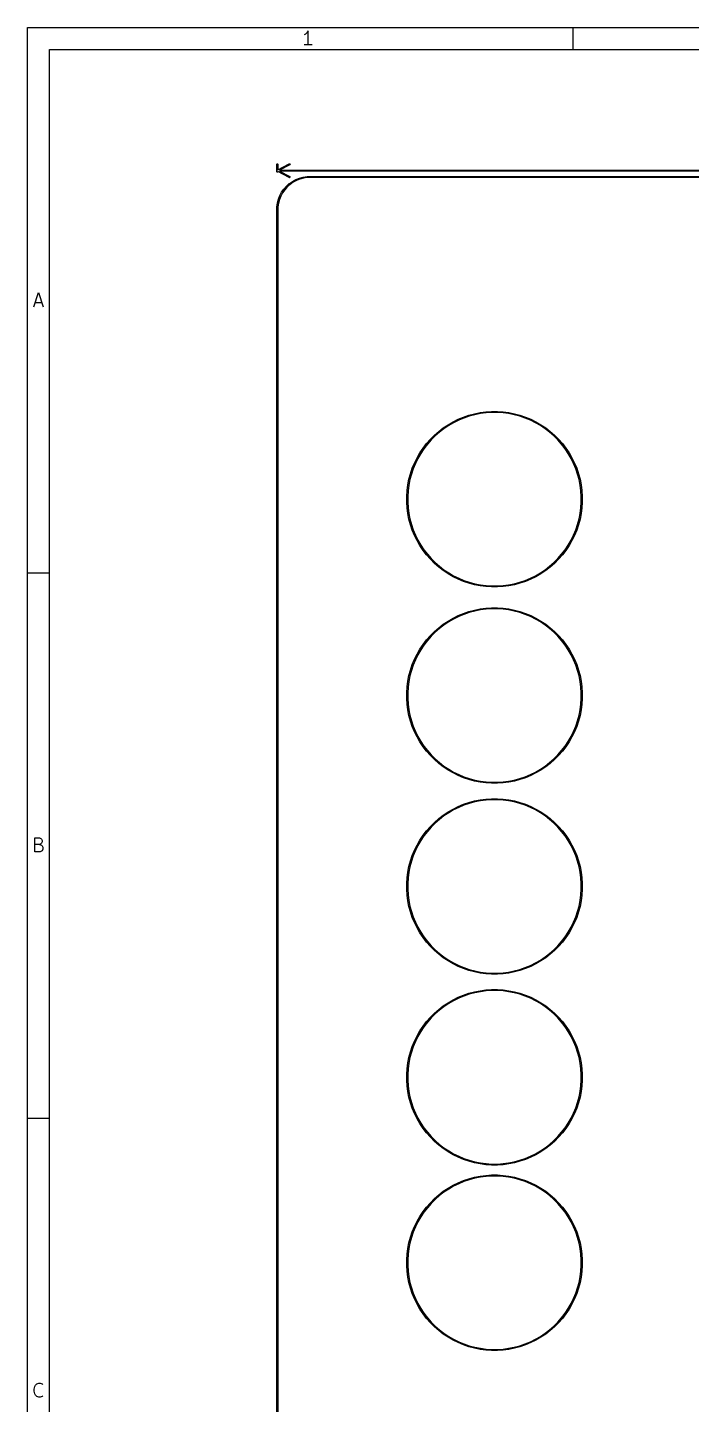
# Model space of a CAD drawing. Header units: inches. Extents: x 0.4 to 11.3, y -7.9 to -0.4.
# Drawn here: x 0.394 to 2.789, y -5.364 to -0.394 of the extents above; entities that cross this region are included whole.
import ezdxf

# ---------------------------------------------------------------- set-up
doc = ezdxf.new("R2010")
doc.units = ezdxf.units.IN
doc.header["$MEASUREMENT"] = 0
doc.layers.add('Adhesive', color=254, linetype='CONTINUOUS', true_color=0xb4dbd2)

msp = doc.modelspace()

# ---------------------------------------------------------------- linework, layer by layer
at = {"layer": 'Adhesive', "linetype": 'CONTINUOUS'}
for p, q in [((1.2924, -0.8875), (1.2926, -0.8868)), ((1.2924, -0.9135), (1.2924, -0.8875)), ((1.2926, -0.8868), (1.2937, -0.8857)), ((1.2937, -0.8857), (1.2952, -0.8857)), ((1.2952, -0.8857), (1.2962, -0.8868)), ((1.2962, -0.8868), (1.2964, -0.8875)), ((1.2964, -0.9074), (1.3379, -0.8858)), ((1.2964, -0.8875), (1.2964, -0.9074)), ((1.3397, -0.8893), (1.3025, -0.9087)), ((1.3379, -0.8858), (1.3386, -0.8856)), ((1.3386, -0.8856), (1.34, -0.886)), ((1.3403, -0.8888), (1.3397, -0.8893)), ((1.34, -0.886), (1.3407, -0.8874)), ((1.3407, -0.8874), (1.3403, -0.8888)), ((1.2926, -0.9142), (1.2924, -0.9135)), ((1.2937, -0.9153), (1.2926, -0.9142)), ((1.2952, -0.9153), (1.2937, -0.9153)), ((1.2962, -0.9142), (1.2952, -0.9153)), ((1.2963, -0.9138), (1.2962, -0.9142)), ((1.3379, -0.9355), (1.2963, -0.9138)), ((1.3025, -0.9087), (10.5457, -0.9087)), ((10.5457, -0.9126), (1.3025, -0.9126)), ((1.3025, -0.9126), (1.3397, -0.932)), ((1.3386, -0.9357), (1.3379, -0.9355)), ((1.34, -0.9352), (1.3386, -0.9357)), ((1.3397, -0.932), (1.3403, -0.9325)), ((1.3407, -0.9339), (1.34, -0.9352)), ((1.3403, -0.9325), (1.3407, -0.9339)), ((1.3496, -0.949), (1.3617, -0.9425)), ((1.3617, -0.9425), (1.3618, -0.9425)), ((1.3618, -0.9425), (1.3619, -0.9424)), ((1.3619, -0.9424), (1.3746, -0.9373)), ((1.376, -0.941), (1.3634, -0.946)), ((1.3746, -0.9373), (1.3748, -0.9373)), ((1.3748, -0.9373), (1.3749, -0.9373)), ((1.3749, -0.9373), (1.3881, -0.9337)), ((1.389, -0.9375), (1.376, -0.941)), ((1.3881, -0.9337), (1.3882, -0.9337)), ((1.3882, -0.9337), (1.3884, -0.9337)), ((1.3884, -0.9337), (1.4019, -0.9317)), ((1.4024, -0.9356), (1.389, -0.9375)), ((1.4019, -0.9317), (1.402, -0.9317)), ((1.402, -0.9317), (1.4021, -0.9316)), ((1.4021, -0.9316), (1.4124, -0.9312)), ((1.4126, -0.9351), (1.4024, -0.9356)), ((1.4124, -0.9312), (1.4125, -0.9312)), ((1.4125, -0.9312), (1.4125, -0.9312)), ((1.4125, -0.9312), (10.4356, -0.9312)), ((10.4356, -0.9351), (1.4126, -0.9351)), ((1.3037, -1.0004), (1.3103, -0.9883)), ((1.3137, -0.9903), (1.3073, -1.0022)), ((1.3103, -0.9882), (1.3104, -0.9881)), ((1.3103, -0.9883), (1.3103, -0.9882)), ((1.3104, -0.9881), (1.3183, -0.9769)), ((1.3214, -0.9792), (1.3137, -0.9903)), ((1.3183, -0.9768), (1.3184, -0.9767)), ((1.3183, -0.9769), (1.3183, -0.9768)), ((1.3184, -0.9767), (1.3275, -0.9664)), ((1.3304, -0.9691), (1.3214, -0.9792)), ((1.3275, -0.9664), (1.3276, -0.9664)), ((1.3276, -0.9664), (1.3277, -0.9663)), ((1.3277, -0.9663), (1.338, -0.9572)), ((1.3405, -0.9602), (1.3304, -0.9691)), ((1.338, -0.9572), (1.3381, -0.9571)), ((1.3381, -0.957), (1.3494, -0.9491)), ((1.3381, -0.9571), (1.3381, -0.957)), ((1.3516, -0.9524), (1.3405, -0.9602)), ((1.3494, -0.9491), (1.3495, -0.9491)), ((1.3495, -0.9491), (1.3496, -0.949)), ((1.3634, -0.946), (1.3516, -0.9524)), ((1.2924, -1.0512), (1.2929, -1.0409)), ((1.2929, -1.0407), (1.2949, -1.0271)), ((1.2929, -1.0408), (1.2929, -1.0407)), ((1.2929, -1.0409), (1.2929, -1.0408)), ((1.2949, -1.0269), (1.2985, -1.0136)), ((1.2949, -1.027), (1.2949, -1.0269)), ((1.2949, -1.0271), (1.2949, -1.027)), ((1.2968, -1.0412), (1.2964, -1.0513)), ((1.2988, -1.0278), (1.2968, -1.0412)), ((1.2985, -1.0136), (1.2986, -1.0135)), ((1.2986, -1.0134), (1.3036, -1.0006)), ((1.2986, -1.0135), (1.2986, -1.0134)), ((1.3023, -1.0147), (1.2988, -1.0278)), ((1.3073, -1.0022), (1.3023, -1.0147)), ((1.3036, -1.0006), (1.3037, -1.0005)), ((1.3037, -1.0005), (1.3037, -1.0004)), ((1.2924, -1.0513), (1.2924, -1.0512)), ((1.2924, -1.0512), (1.2924, -1.0512)), ((1.2924, -6.1086), (1.2924, -1.0513)), ((1.2964, -1.0513), (1.2964, -6.1086)), ((1.9862, -1.7932), (2.0063, -1.7878)), ((2.0063, -1.7878), (2.0266, -1.7838)), ((2.0272, -1.7875), (2.0071, -1.7915)), ((2.0266, -1.7838), (2.0472, -1.7811)), ((2.0476, -1.7848), (2.0272, -1.7875)), ((2.0472, -1.7811), (2.0679, -1.7797)), ((2.068, -1.7835), (2.0476, -1.7848)), ((2.0679, -1.7797), (2.0886, -1.7797)), ((2.0885, -1.7835), (2.068, -1.7835)), ((2.1089, -1.7848), (2.0885, -1.7835)), ((2.0886, -1.7797), (2.1093, -1.7811)), ((2.1293, -1.7875), (2.1089, -1.7848)), ((2.1093, -1.7811), (2.1299, -1.7838)), ((2.1494, -1.7915), (2.1293, -1.7875)), ((2.1299, -1.7838), (2.1502, -1.7878)), ((2.1502, -1.7878), (2.1702, -1.7932)), ((1.8772, -1.8515), (1.8936, -1.8388)), ((1.8936, -1.8388), (1.9109, -1.8273)), ((1.9129, -1.8305), (1.8958, -1.8419)), ((1.9109, -1.8273), (1.9288, -1.817)), ((1.9306, -1.8203), (1.9129, -1.8305)), ((1.9288, -1.817), (1.9474, -1.8078)), ((1.949, -1.8112), (1.9306, -1.8203)), ((1.9474, -1.8078), (1.9666, -1.7998)), ((1.9679, -1.8034), (1.949, -1.8112)), ((1.9666, -1.7998), (1.9862, -1.7932)), ((1.9873, -1.7968), (1.9679, -1.8034)), ((2.0071, -1.7915), (1.9873, -1.7968)), ((2.1692, -1.7968), (2.1494, -1.7915)), ((2.1886, -1.8034), (2.1692, -1.7968)), ((2.1702, -1.7932), (2.1899, -1.7998)), ((2.2075, -1.8112), (2.1886, -1.8034)), ((2.1899, -1.7998), (2.209, -1.8078)), ((2.2259, -1.8203), (2.2075, -1.8112)), ((2.209, -1.8078), (2.2276, -1.817)), ((2.2436, -1.8305), (2.2259, -1.8203)), ((2.2276, -1.817), (2.2456, -1.8273)), ((2.2607, -1.8419), (2.2436, -1.8305)), ((2.2456, -1.8273), (2.2629, -1.8388)), ((2.2629, -1.8388), (2.2793, -1.8515)), ((1.8333, -1.8954), (1.8469, -1.8798)), ((1.8497, -1.8824), (1.8362, -1.8978)), ((1.8469, -1.8798), (1.8616, -1.8651)), ((1.8642, -1.8679), (1.8497, -1.8824)), ((1.8616, -1.8651), (1.8772, -1.8515)), ((1.8796, -1.8544), (1.8642, -1.8679)), ((1.8958, -1.8419), (1.8796, -1.8544)), ((2.2769, -1.8544), (2.2607, -1.8419)), ((2.2923, -1.8679), (2.2769, -1.8544)), ((2.2793, -1.8515), (2.2949, -1.8651)), ((2.3068, -1.8824), (2.2923, -1.8679)), ((2.2949, -1.8651), (2.3096, -1.8798)), ((2.3203, -1.8978), (2.3068, -1.8824)), ((2.3096, -1.8798), (2.3232, -1.8954)), ((1.7987, -1.9471), (1.8091, -1.9291)), ((1.8123, -1.9311), (1.8021, -1.9488)), ((1.8091, -1.9291), (1.8206, -1.9119)), ((1.8237, -1.914), (1.8123, -1.9311)), ((1.8206, -1.9119), (1.8333, -1.8954)), ((1.8362, -1.8978), (1.8237, -1.914)), ((2.3328, -1.914), (2.3203, -1.8978)), ((2.3232, -1.8954), (2.3359, -1.9119)), ((2.3442, -1.9311), (2.3328, -1.914)), ((2.3359, -1.9119), (2.3474, -1.9291)), ((2.3544, -1.9488), (2.3442, -1.9311)), ((2.3474, -1.9291), (2.3578, -1.9471)), ((1.775, -2.0045), (1.7816, -1.9848)), ((1.7852, -1.9861), (1.7786, -2.0056)), ((1.7816, -1.9848), (1.7896, -1.9657)), ((1.793, -1.9672), (1.7852, -1.9861)), ((1.7896, -1.9657), (1.7987, -1.9471)), ((1.8021, -1.9488), (1.793, -1.9672)), ((2.3635, -1.9672), (2.3544, -1.9488)), ((2.3578, -1.9471), (2.3669, -1.9657)), ((2.3713, -1.9861), (2.3635, -1.9672)), ((2.3669, -1.9657), (2.3749, -1.9848)), ((2.3779, -2.0056), (2.3713, -1.9861)), ((2.3749, -1.9848), (2.3815, -2.0045)), ((1.7656, -2.0448), (1.7696, -2.0245)), ((1.7733, -2.0253), (1.7693, -2.0454)), ((1.7696, -2.0245), (1.775, -2.0045)), ((1.7786, -2.0056), (1.7733, -2.0253)), ((2.3832, -2.0253), (2.3779, -2.0056)), ((2.3815, -2.0045), (2.3869, -2.0245)), ((2.3872, -2.0454), (2.3832, -2.0253)), ((2.3869, -2.0245), (2.3909, -2.0448)), ((1.7615, -2.0861), (1.7628, -2.0654)), ((1.7615, -2.0862), (1.7615, -2.0861)), ((1.7615, -2.1068), (1.7615, -2.0862)), ((1.7628, -2.0654), (1.7656, -2.0448)), ((1.7666, -2.0658), (1.7653, -2.0862)), ((1.7653, -2.0862), (1.7653, -2.1067)), ((1.7693, -2.0454), (1.7666, -2.0658)), ((2.3899, -2.0658), (2.3872, -2.0454)), ((2.3912, -2.0862), (2.3899, -2.0658)), ((2.3909, -2.0448), (2.3937, -2.0654)), ((2.3912, -2.1067), (2.3912, -2.0862)), ((2.3937, -2.0654), (2.395, -2.0861)), ((2.395, -2.0861), (2.395, -2.1068)), ((1.7628, -2.1275), (1.7615, -2.1068)), ((1.7656, -2.1481), (1.7628, -2.1275)), ((1.7653, -2.1067), (1.7666, -2.1272)), ((1.7666, -2.1272), (1.7693, -2.1475)), ((2.3872, -2.1475), (2.3899, -2.1272)), ((2.3899, -2.1272), (2.3912, -2.1067)), ((2.3937, -2.1275), (2.3909, -2.1481)), ((2.395, -2.1068), (2.3937, -2.1275)), ((1.7696, -2.1684), (1.7656, -2.1481)), ((1.7693, -2.1475), (1.7733, -2.1676)), ((1.775, -2.1885), (1.7696, -2.1684)), ((1.7733, -2.1676), (1.7786, -2.1874)), ((2.3779, -2.1874), (2.3832, -2.1676)), ((2.3869, -2.1684), (2.3815, -2.1885)), ((2.3832, -2.1676), (2.3872, -2.1475)), ((2.3909, -2.1481), (2.3869, -2.1684)), ((1.7816, -2.2081), (1.775, -2.1885)), ((1.7786, -2.1874), (1.7852, -2.2068)), ((1.7896, -2.2273), (1.7816, -2.2081)), ((1.7852, -2.2068), (1.793, -2.2257)), ((1.7987, -2.2459), (1.7896, -2.2273)), ((1.793, -2.2257), (1.8021, -2.2441)), ((2.3544, -2.2441), (2.3635, -2.2257)), ((2.3669, -2.2273), (2.3578, -2.2459)), ((2.3635, -2.2257), (2.3713, -2.2068)), ((2.3749, -2.2081), (2.3669, -2.2273)), ((2.3713, -2.2068), (2.3779, -2.1874)), ((2.3815, -2.1885), (2.3749, -2.2081)), ((1.8091, -2.2638), (1.7987, -2.2459)), ((1.8021, -2.2441), (1.8123, -2.2618)), ((1.8206, -2.2811), (1.8091, -2.2638)), ((1.8123, -2.2618), (1.8237, -2.2789)), ((1.8333, -2.2975), (1.8206, -2.2811)), ((1.8237, -2.2789), (1.8362, -2.2951)), ((2.3203, -2.2951), (2.3328, -2.2789)), ((2.3359, -2.2811), (2.3232, -2.2975)), ((2.3328, -2.2789), (2.3442, -2.2618)), ((2.3474, -2.2638), (2.3359, -2.2811)), ((2.3442, -2.2618), (2.3544, -2.2441)), ((2.3578, -2.2459), (2.3474, -2.2638)), ((1.8469, -2.3131), (1.8333, -2.2975)), ((1.8362, -2.2951), (1.8497, -2.3105)), ((1.8616, -2.3278), (1.8469, -2.3131)), ((1.8497, -2.3105), (1.8642, -2.325)), ((1.8772, -2.3414), (1.8616, -2.3278)), ((1.8642, -2.325), (1.8796, -2.3385)), ((2.2769, -2.3385), (2.2923, -2.325)), ((2.2949, -2.3278), (2.2793, -2.3414)), ((2.2923, -2.325), (2.3068, -2.3105)), ((2.3096, -2.3131), (2.2949, -2.3278)), ((2.3068, -2.3105), (2.3203, -2.2951)), ((2.3232, -2.2975), (2.3096, -2.3131)), ((1.8936, -2.3541), (1.8772, -2.3414)), ((1.8796, -2.3385), (1.8958, -2.351)), ((1.9109, -2.3656), (1.8936, -2.3541)), ((1.8958, -2.351), (1.9129, -2.3624)), ((1.9288, -2.376), (1.9109, -2.3656)), ((1.9129, -2.3624), (1.9306, -2.3726)), ((1.9474, -2.3851), (1.9288, -2.376)), ((1.9306, -2.3726), (1.949, -2.3817)), ((1.9666, -2.3931), (1.9474, -2.3851)), ((1.949, -2.3817), (1.9679, -2.3895)), ((2.1886, -2.3895), (2.2075, -2.3817)), ((2.209, -2.3851), (2.1899, -2.3931)), ((2.2075, -2.3817), (2.2259, -2.3726)), ((2.2276, -2.376), (2.209, -2.3851)), ((2.2259, -2.3726), (2.2436, -2.3624)), ((2.2456, -2.3656), (2.2276, -2.376)), ((2.2436, -2.3624), (2.2607, -2.351)), ((2.2629, -2.3541), (2.2456, -2.3656)), ((2.2607, -2.351), (2.2769, -2.3385)), ((2.2793, -2.3414), (2.2629, -2.3541)), ((1.9862, -2.3997), (1.9666, -2.3931)), ((1.9679, -2.3895), (1.9873, -2.3961)), ((2.0063, -2.4051), (1.9862, -2.3997)), ((1.9873, -2.3961), (2.0071, -2.4014)), ((2.0266, -2.4092), (2.0063, -2.4051)), ((2.0071, -2.4014), (2.0272, -2.4054)), ((2.0472, -2.4119), (2.0266, -2.4092)), ((2.0272, -2.4054), (2.0476, -2.4081)), ((2.0679, -2.4132), (2.0472, -2.4119)), ((2.0476, -2.4081), (2.068, -2.4094)), ((2.0886, -2.4132), (2.0679, -2.4132)), ((2.068, -2.4094), (2.0885, -2.4094)), ((2.0885, -2.4094), (2.1089, -2.4081)), ((2.1093, -2.4119), (2.0886, -2.4132)), ((2.1089, -2.4081), (2.1293, -2.4054)), ((2.1299, -2.4092), (2.1093, -2.4119)), ((2.1293, -2.4054), (2.1494, -2.4014)), ((2.1502, -2.4051), (2.1299, -2.4092)), ((2.1494, -2.4014), (2.1692, -2.3961)), ((2.1702, -2.3997), (2.1502, -2.4051)), ((2.1692, -2.3961), (2.1886, -2.3895)), ((2.1899, -2.3931), (2.1702, -2.3997)), ((1.9109, -2.536), (1.9288, -2.5256)), ((1.9306, -2.5289), (1.9129, -2.5392)), ((1.9288, -2.5256), (1.9474, -2.5164)), ((1.949, -2.5199), (1.9306, -2.5289)), ((1.9474, -2.5164), (1.9666, -2.5085)), ((1.9679, -2.512), (1.949, -2.5199)), ((1.9666, -2.5085), (1.9862, -2.5018)), ((1.9873, -2.5054), (1.9679, -2.512)), ((1.9862, -2.5018), (2.0063, -2.4965)), ((2.0071, -2.5001), (1.9873, -2.5054)), ((2.0063, -2.4965), (2.0266, -2.4924)), ((2.0272, -2.4961), (2.0071, -2.5001)), ((2.0266, -2.4924), (2.0472, -2.4897)), ((2.0476, -2.4935), (2.0272, -2.4961)), ((2.0472, -2.4897), (2.0679, -2.4884)), ((2.068, -2.4921), (2.0476, -2.4935)), ((2.0679, -2.4884), (2.0886, -2.4884)), ((2.0885, -2.4921), (2.068, -2.4921)), ((2.1089, -2.4935), (2.0885, -2.4921)), ((2.0886, -2.4884), (2.1093, -2.4897)), ((2.1293, -2.4961), (2.1089, -2.4935)), ((2.1093, -2.4897), (2.1299, -2.4924)), ((2.1494, -2.5001), (2.1293, -2.4961)), ((2.1299, -2.4924), (2.1502, -2.4965)), ((2.1692, -2.5054), (2.1494, -2.5001)), ((2.1502, -2.4965), (2.1702, -2.5018)), ((2.1886, -2.512), (2.1692, -2.5054)), ((2.1702, -2.5018), (2.1899, -2.5085)), ((2.2075, -2.5199), (2.1886, -2.512)), ((2.1899, -2.5085), (2.209, -2.5164)), ((2.2259, -2.5289), (2.2075, -2.5199)), ((2.209, -2.5164), (2.2276, -2.5256)), ((2.2436, -2.5392), (2.2259, -2.5289)), ((2.2276, -2.5256), (2.2456, -2.536)), ((1.8469, -2.5885), (1.8616, -2.5738)), ((1.8642, -2.5766), (1.8497, -2.591)), ((1.8616, -2.5738), (1.8772, -2.5601)), ((1.8796, -2.563), (1.8642, -2.5766)), ((1.8772, -2.5601), (1.8936, -2.5475)), ((1.8958, -2.5506), (1.8796, -2.563)), ((1.8936, -2.5475), (1.9109, -2.536)), ((1.9129, -2.5392), (1.8958, -2.5506)), ((2.2607, -2.5506), (2.2436, -2.5392)), ((2.2456, -2.536), (2.2629, -2.5475)), ((2.2769, -2.563), (2.2607, -2.5506)), ((2.2629, -2.5475), (2.2793, -2.5601)), ((2.2923, -2.5766), (2.2769, -2.563)), ((2.2793, -2.5601), (2.2949, -2.5738)), ((2.3068, -2.591), (2.2923, -2.5766)), ((2.2949, -2.5738), (2.3096, -2.5885)), ((1.8091, -2.6378), (1.8206, -2.6205)), ((1.8237, -2.6227), (1.8123, -2.6397)), ((1.8206, -2.6205), (1.8333, -2.6041)), ((1.8362, -2.6065), (1.8237, -2.6227)), ((1.8333, -2.6041), (1.8469, -2.5885)), ((1.8497, -2.591), (1.8362, -2.6065)), ((2.3203, -2.6065), (2.3068, -2.591)), ((2.3096, -2.5885), (2.3232, -2.6041)), ((2.3328, -2.6227), (2.3203, -2.6065)), ((2.3232, -2.6041), (2.3359, -2.6205)), ((2.3442, -2.6397), (2.3328, -2.6227)), ((2.3359, -2.6205), (2.3474, -2.6378)), ((1.7816, -2.6935), (1.7896, -2.6743)), ((1.793, -2.6759), (1.7852, -2.6948)), ((1.7896, -2.6743), (1.7987, -2.6557)), ((1.8021, -2.6575), (1.793, -2.6759)), ((1.7987, -2.6557), (1.8091, -2.6378)), ((1.8123, -2.6397), (1.8021, -2.6575)), ((2.3544, -2.6575), (2.3442, -2.6397)), ((2.3474, -2.6378), (2.3578, -2.6557)), ((2.3635, -2.6759), (2.3544, -2.6575)), ((2.3578, -2.6557), (2.3669, -2.6743)), ((2.3713, -2.6948), (2.3635, -2.6759)), ((2.3669, -2.6743), (2.3749, -2.6935)), ((1.7656, -2.7535), (1.7696, -2.7332)), ((1.7696, -2.7332), (1.775, -2.7131)), ((1.7786, -2.7142), (1.7733, -2.734)), ((1.775, -2.7131), (1.7816, -2.6935)), ((1.7852, -2.6948), (1.7786, -2.7142)), ((2.3779, -2.7142), (2.3713, -2.6948)), ((2.3749, -2.6935), (2.3815, -2.7131)), ((2.3832, -2.734), (2.3779, -2.7142)), ((2.3815, -2.7131), (2.3869, -2.7332)), ((2.3869, -2.7332), (2.3909, -2.7535)), ((1.7615, -2.7947), (1.7628, -2.7741)), ((1.7628, -2.7741), (1.7656, -2.7535)), ((1.7666, -2.7744), (1.7653, -2.7949)), ((1.7693, -2.7541), (1.7666, -2.7744)), ((1.7733, -2.734), (1.7693, -2.7541)), ((2.3872, -2.7541), (2.3832, -2.734)), ((2.3899, -2.7744), (2.3872, -2.7541)), ((2.3912, -2.7949), (2.3899, -2.7744)), ((2.3909, -2.7535), (2.3937, -2.7741)), ((2.3937, -2.7741), (2.395, -2.7947)), ((1.7615, -2.7949), (1.7615, -2.7947)), ((1.7615, -2.8155), (1.7615, -2.7949)), ((1.7628, -2.8362), (1.7615, -2.8155)), ((1.7653, -2.7949), (1.7653, -2.8154)), ((1.7653, -2.8154), (1.7666, -2.8358)), ((2.3899, -2.8358), (2.3912, -2.8154)), ((2.3912, -2.8154), (2.3912, -2.7949)), ((2.395, -2.8155), (2.3937, -2.8362)), ((2.395, -2.7947), (2.395, -2.8155)), ((1.7656, -2.8567), (1.7628, -2.8362)), ((1.7696, -2.8771), (1.7656, -2.8567)), ((1.7666, -2.8358), (1.7693, -2.8561)), ((1.7693, -2.8561), (1.7733, -2.8762)), ((1.775, -2.8971), (1.7696, -2.8771)), ((1.7733, -2.8762), (1.7786, -2.896)), ((2.3779, -2.896), (2.3832, -2.8762)), ((2.3869, -2.8771), (2.3815, -2.8971)), ((2.3832, -2.8762), (2.3872, -2.8561)), ((2.3909, -2.8567), (2.3869, -2.8771)), ((2.3872, -2.8561), (2.3899, -2.8358)), ((2.3937, -2.8362), (2.3909, -2.8567)), ((1.7816, -2.9168), (1.775, -2.8971)), ((1.7786, -2.896), (1.7852, -2.9154)), ((1.7896, -2.9359), (1.7816, -2.9168)), ((1.7852, -2.9154), (1.793, -2.9344)), ((2.3635, -2.9344), (2.3713, -2.9154)), ((2.3749, -2.9168), (2.3669, -2.9359)), ((2.3713, -2.9154), (2.3779, -2.896)), ((2.3815, -2.8971), (2.3749, -2.9168)), ((1.7987, -2.9545), (1.7896, -2.9359)), ((1.793, -2.9344), (1.8021, -2.9527)), ((1.8091, -2.9725), (1.7987, -2.9545)), ((1.8021, -2.9527), (1.8123, -2.9705)), ((1.8206, -2.9897), (1.8091, -2.9725)), ((1.8123, -2.9705), (1.8237, -2.9875)), ((2.3328, -2.9875), (2.3442, -2.9705)), ((2.3474, -2.9725), (2.3359, -2.9897)), ((2.3442, -2.9705), (2.3544, -2.9527)), ((2.3578, -2.9545), (2.3474, -2.9725)), ((2.3544, -2.9527), (2.3635, -2.9344)), ((2.3669, -2.9359), (2.3578, -2.9545)), ((1.8333, -3.0062), (1.8206, -2.9897)), ((1.8237, -2.9875), (1.8362, -3.0038)), ((1.8469, -3.0218), (1.8333, -3.0062)), ((1.8362, -3.0038), (1.8497, -3.0192)), ((1.8616, -3.0364), (1.8469, -3.0218)), ((1.8497, -3.0192), (1.8642, -3.0337)), ((2.2923, -3.0337), (2.3068, -3.0192)), ((2.3096, -3.0218), (2.2949, -3.0364)), ((2.3068, -3.0192), (2.3203, -3.0038)), ((2.3232, -3.0062), (2.3096, -3.0218)), ((2.3203, -3.0038), (2.3328, -2.9875)), ((2.3359, -2.9897), (2.3232, -3.0062)), ((1.8772, -3.0501), (1.8616, -3.0364)), ((1.8642, -3.0337), (1.8796, -3.0472)), ((1.8936, -3.0627), (1.8772, -3.0501)), ((1.8796, -3.0472), (1.8958, -3.0597)), ((1.9109, -3.0743), (1.8936, -3.0627)), ((1.8958, -3.0597), (1.9129, -3.0711)), ((1.9288, -3.0846), (1.9109, -3.0743)), ((1.9129, -3.0711), (1.9306, -3.0813)), ((1.9306, -3.0813), (1.949, -3.0904)), ((2.2075, -3.0904), (2.2259, -3.0813)), ((2.2259, -3.0813), (2.2436, -3.0711)), ((2.2456, -3.0743), (2.2276, -3.0846)), ((2.2436, -3.0711), (2.2607, -3.0597)), ((2.2629, -3.0627), (2.2456, -3.0743)), ((2.2607, -3.0597), (2.2769, -3.0472)), ((2.2793, -3.0501), (2.2629, -3.0627)), ((2.2769, -3.0472), (2.2923, -3.0337)), ((2.2949, -3.0364), (2.2793, -3.0501)), ((1.9474, -3.0938), (1.9288, -3.0846)), ((1.9666, -3.1017), (1.9474, -3.0938)), ((1.949, -3.0904), (1.9679, -3.0982)), ((1.9862, -3.1084), (1.9666, -3.1017)), ((1.9679, -3.0982), (1.9873, -3.1048)), ((2.0063, -3.1138), (1.9862, -3.1084)), ((1.9873, -3.1048), (2.0071, -3.1101)), ((2.0266, -3.1178), (2.0063, -3.1138)), ((2.0071, -3.1101), (2.0272, -3.1141)), ((2.0472, -3.1205), (2.0266, -3.1178)), ((2.0272, -3.1141), (2.0476, -3.1168)), ((2.0679, -3.1219), (2.0472, -3.1205)), ((2.0476, -3.1168), (2.068, -3.1181)), ((2.0886, -3.1219), (2.0679, -3.1219)), ((2.068, -3.1181), (2.0885, -3.1181)), ((2.0885, -3.1181), (2.1089, -3.1168)), ((2.1093, -3.1205), (2.0886, -3.1219)), ((2.1089, -3.1168), (2.1293, -3.1141)), ((2.1299, -3.1178), (2.1093, -3.1205)), ((2.1293, -3.1141), (2.1494, -3.1101)), ((2.1502, -3.1138), (2.1299, -3.1178)), ((2.1494, -3.1101), (2.1692, -3.1048)), ((2.1702, -3.1084), (2.1502, -3.1138)), ((2.1692, -3.1048), (2.1886, -3.0982)), ((2.1899, -3.1017), (2.1702, -3.1084)), ((2.1886, -3.0982), (2.2075, -3.0904)), ((2.209, -3.0938), (2.1899, -3.1017)), ((2.2276, -3.0846), (2.209, -3.0938)), ((2.0266, -3.1814), (2.0472, -3.1787)), ((2.0472, -3.1787), (2.0679, -3.1773)), ((2.0679, -3.1773), (2.0886, -3.1773)), ((2.0886, -3.1773), (2.1093, -3.1787)), ((2.1093, -3.1787), (2.1299, -3.1814)), ((1.8936, -3.2365), (1.9109, -3.225)), ((1.9129, -3.2282), (1.8958, -3.2395)), ((1.9109, -3.225), (1.9288, -3.2146)), ((1.9306, -3.2179), (1.9129, -3.2282)), ((1.9288, -3.2146), (1.9474, -3.2054)), ((1.949, -3.2088), (1.9306, -3.2179)), ((1.9474, -3.2054), (1.9666, -3.1975)), ((1.9679, -3.201), (1.949, -3.2088)), ((1.9666, -3.1975), (1.9862, -3.1908)), ((1.9873, -3.1944), (1.9679, -3.201)), ((1.9862, -3.1908), (2.0063, -3.1854)), ((2.0071, -3.1891), (1.9873, -3.1944)), ((2.0063, -3.1854), (2.0266, -3.1814)), ((2.0272, -3.1851), (2.0071, -3.1891)), ((2.0476, -3.1824), (2.0272, -3.1851)), ((2.068, -3.1811), (2.0476, -3.1824)), ((2.0885, -3.1811), (2.068, -3.1811)), ((2.1089, -3.1824), (2.0885, -3.1811)), ((2.1293, -3.1851), (2.1089, -3.1824)), ((2.1494, -3.1891), (2.1293, -3.1851)), ((2.1299, -3.1814), (2.1502, -3.1854)), ((2.1692, -3.1944), (2.1494, -3.1891)), ((2.1502, -3.1854), (2.1702, -3.1908)), ((2.1886, -3.201), (2.1692, -3.1944)), ((2.1702, -3.1908), (2.1899, -3.1975)), ((2.2075, -3.2088), (2.1886, -3.201)), ((2.1899, -3.1975), (2.209, -3.2054)), ((2.2259, -3.2179), (2.2075, -3.2088)), ((2.209, -3.2054), (2.2276, -3.2146)), ((2.2436, -3.2282), (2.2259, -3.2179)), ((2.2276, -3.2146), (2.2456, -3.225)), ((2.2607, -3.2395), (2.2436, -3.2282)), ((2.2456, -3.225), (2.2629, -3.2365)), ((1.8333, -3.293), (1.8469, -3.2774)), ((1.8497, -3.28), (1.8362, -3.2954)), ((1.8469, -3.2774), (1.8616, -3.2628)), ((1.8642, -3.2655), (1.8497, -3.28)), ((1.8616, -3.2628), (1.8772, -3.2491)), ((1.8796, -3.252), (1.8642, -3.2655)), ((1.8772, -3.2491), (1.8936, -3.2365)), ((1.8958, -3.2395), (1.8796, -3.252)), ((2.2769, -3.252), (2.2607, -3.2395)), ((2.2629, -3.2365), (2.2793, -3.2491)), ((2.2923, -3.2655), (2.2769, -3.252)), ((2.2793, -3.2491), (2.2949, -3.2628)), ((2.3068, -3.28), (2.2923, -3.2655)), ((2.2949, -3.2628), (2.3096, -3.2774)), ((2.3203, -3.2954), (2.3068, -3.28)), ((2.3096, -3.2774), (2.3232, -3.293)), ((1.7987, -3.3447), (1.8091, -3.3267)), ((1.8123, -3.3287), (1.8021, -3.3465)), ((1.8091, -3.3267), (1.8206, -3.3095)), ((1.8237, -3.3117), (1.8123, -3.3287)), ((1.8206, -3.3095), (1.8333, -3.293)), ((1.8362, -3.2954), (1.8237, -3.3117)), ((2.3328, -3.3117), (2.3203, -3.2954)), ((2.3232, -3.293), (2.3359, -3.3095)), ((2.3442, -3.3287), (2.3328, -3.3117)), ((2.3359, -3.3095), (2.3474, -3.3267)), ((2.3544, -3.3465), (2.3442, -3.3287)), ((2.3474, -3.3267), (2.3578, -3.3447)), ((1.7816, -3.3825), (1.7896, -3.3633)), ((1.793, -3.3649), (1.7852, -3.3838)), ((1.7896, -3.3633), (1.7987, -3.3447)), ((1.8021, -3.3465), (1.793, -3.3649)), ((2.3635, -3.3649), (2.3544, -3.3465)), ((2.3578, -3.3447), (2.3669, -3.3633)), ((2.3713, -3.3838), (2.3635, -3.3649)), ((2.3669, -3.3633), (2.3749, -3.3825)), ((1.7656, -3.4425), (1.7696, -3.4221)), ((1.7733, -3.423), (1.7693, -3.4431)), ((1.7696, -3.4221), (1.775, -3.4021)), ((1.7786, -3.4032), (1.7733, -3.423)), ((1.775, -3.4021), (1.7816, -3.3825)), ((1.7852, -3.3838), (1.7786, -3.4032)), ((2.3779, -3.4032), (2.3713, -3.3838)), ((2.3749, -3.3825), (2.3815, -3.4021)), ((2.3832, -3.423), (2.3779, -3.4032)), ((2.3815, -3.4021), (2.3869, -3.4221)), ((2.3872, -3.4431), (2.3832, -3.423)), ((2.3869, -3.4221), (2.3909, -3.4425)), ((1.7615, -3.4837), (1.7628, -3.463)), ((1.7628, -3.463), (1.7656, -3.4425)), ((1.7666, -3.4634), (1.7653, -3.4838)), ((1.7693, -3.4431), (1.7666, -3.4634)), ((2.3899, -3.4634), (2.3872, -3.4431)), ((2.3912, -3.4838), (2.3899, -3.4634)), ((2.3909, -3.4425), (2.3937, -3.463)), ((2.3937, -3.463), (2.395, -3.4837)), ((1.7615, -3.4838), (1.7615, -3.4837)), ((1.7615, -3.5045), (1.7615, -3.4838)), ((1.7628, -3.5252), (1.7615, -3.5045)), ((1.7656, -3.5457), (1.7628, -3.5252)), ((1.7653, -3.4838), (1.7653, -3.5043)), ((1.7653, -3.5043), (1.7666, -3.5248)), ((1.7666, -3.5248), (1.7693, -3.5451)), ((2.3872, -3.5451), (2.3899, -3.5248)), ((2.3899, -3.5248), (2.3912, -3.5043)), ((2.3937, -3.5252), (2.3909, -3.5457)), ((2.3912, -3.5043), (2.3912, -3.4838)), ((2.395, -3.5045), (2.3937, -3.5252)), ((2.395, -3.4837), (2.395, -3.5045)), ((1.7696, -3.5661), (1.7656, -3.5457)), ((1.7693, -3.5451), (1.7733, -3.5652)), ((1.775, -3.5861), (1.7696, -3.5661)), ((1.7733, -3.5652), (1.7786, -3.585)), ((2.3779, -3.585), (2.3832, -3.5652)), ((2.3869, -3.5661), (2.3815, -3.5861)), ((2.3832, -3.5652), (2.3872, -3.5451)), ((2.3909, -3.5457), (2.3869, -3.5661)), ((1.7816, -3.6057), (1.775, -3.5861)), ((1.7786, -3.585), (1.7852, -3.6044)), ((1.7896, -3.6249), (1.7816, -3.6057)), ((1.7852, -3.6044), (1.793, -3.6233)), ((1.7987, -3.6435), (1.7896, -3.6249)), ((1.793, -3.6233), (1.8021, -3.6417)), ((2.3544, -3.6417), (2.3635, -3.6233)), ((2.3669, -3.6249), (2.3578, -3.6435)), ((2.3635, -3.6233), (2.3713, -3.6044)), ((2.3749, -3.6057), (2.3669, -3.6249)), ((2.3713, -3.6044), (2.3779, -3.585)), ((2.3815, -3.5861), (2.3749, -3.6057)), ((1.8091, -3.6615), (1.7987, -3.6435)), ((1.8021, -3.6417), (1.8123, -3.6595)), ((1.8206, -3.6787), (1.8091, -3.6615)), ((1.8123, -3.6595), (1.8237, -3.6765)), ((1.8237, -3.6765), (1.8362, -3.6928)), ((2.3203, -3.6928), (2.3328, -3.6765)), ((2.3328, -3.6765), (2.3442, -3.6595)), ((2.3474, -3.6615), (2.3359, -3.6787)), ((2.3442, -3.6595), (2.3544, -3.6417)), ((2.3578, -3.6435), (2.3474, -3.6615)), ((1.8333, -3.6952), (1.8206, -3.6787)), ((1.8469, -3.7107), (1.8333, -3.6952)), ((1.8362, -3.6928), (1.8497, -3.7082)), ((1.8616, -3.7254), (1.8469, -3.7107)), ((1.8497, -3.7082), (1.8642, -3.7227)), ((1.8772, -3.7391), (1.8616, -3.7254)), ((1.8642, -3.7227), (1.8796, -3.7362)), ((2.2769, -3.7362), (2.2923, -3.7227)), ((2.2949, -3.7254), (2.2793, -3.7391)), ((2.2923, -3.7227), (2.3068, -3.7082)), ((2.3096, -3.7107), (2.2949, -3.7254)), ((2.3068, -3.7082), (2.3203, -3.6928)), ((2.3232, -3.6952), (2.3096, -3.7107)), ((2.3359, -3.6787), (2.3232, -3.6952)), ((1.8936, -3.7517), (1.8772, -3.7391)), ((1.8796, -3.7362), (1.8958, -3.7486)), ((1.9109, -3.7632), (1.8936, -3.7517)), ((1.8958, -3.7486), (1.9129, -3.76)), ((1.9288, -3.7736), (1.9109, -3.7632)), ((1.9129, -3.76), (1.9306, -3.7703)), ((1.9474, -3.7828), (1.9288, -3.7736)), ((1.9306, -3.7703), (1.949, -3.7793)), ((2.2075, -3.7793), (2.2259, -3.7703)), ((2.2276, -3.7736), (2.209, -3.7828)), ((2.2259, -3.7703), (2.2436, -3.76)), ((2.2456, -3.7632), (2.2276, -3.7736)), ((2.2436, -3.76), (2.2607, -3.7486)), ((2.2629, -3.7517), (2.2456, -3.7632)), ((2.2607, -3.7486), (2.2769, -3.7362)), ((2.2793, -3.7391), (2.2629, -3.7517)), ((1.9666, -3.7907), (1.9474, -3.7828)), ((1.949, -3.7793), (1.9679, -3.7872)), ((1.9862, -3.7974), (1.9666, -3.7907)), ((1.9679, -3.7872), (1.9873, -3.7938)), ((2.0063, -3.8027), (1.9862, -3.7974)), ((1.9873, -3.7938), (2.0071, -3.7991)), ((2.0266, -3.8068), (2.0063, -3.8027)), ((2.0071, -3.7991), (2.0272, -3.8031)), ((2.0472, -3.8095), (2.0266, -3.8068)), ((2.0272, -3.8031), (2.0476, -3.8057)), ((2.0679, -3.8109), (2.0472, -3.8095)), ((2.0476, -3.8057), (2.068, -3.8071)), ((2.0886, -3.8109), (2.0679, -3.8109)), ((2.068, -3.8071), (2.0885, -3.8071)), ((2.0885, -3.8071), (2.1089, -3.8057)), ((2.1093, -3.8095), (2.0886, -3.8109)), ((2.1089, -3.8057), (2.1293, -3.8031)), ((2.1299, -3.8068), (2.1093, -3.8095)), ((2.1293, -3.8031), (2.1494, -3.7991)), ((2.1502, -3.8027), (2.1299, -3.8068)), ((2.1494, -3.7991), (2.1692, -3.7938)), ((2.1702, -3.7974), (2.1502, -3.8027)), ((2.1692, -3.7938), (2.1886, -3.7872)), ((2.1899, -3.7907), (2.1702, -3.7974)), ((2.1886, -3.7872), (2.2075, -3.7793)), ((2.209, -3.7828), (2.1899, -3.7907)), ((1.9862, -3.8798), (2.0063, -3.8744)), ((2.0063, -3.8744), (2.0266, -3.8704)), ((2.0272, -3.8741), (2.0071, -3.8781)), ((2.0266, -3.8704), (2.0472, -3.8677)), ((2.0476, -3.8714), (2.0272, -3.8741)), ((2.0472, -3.8677), (2.0679, -3.8663)), ((2.068, -3.8701), (2.0476, -3.8714)), ((2.0679, -3.8663), (2.0886, -3.8663)), ((2.0885, -3.8701), (2.068, -3.8701)), ((2.1089, -3.8714), (2.0885, -3.8701)), ((2.0886, -3.8663), (2.1093, -3.8677)), ((2.1293, -3.8741), (2.1089, -3.8714)), ((2.1093, -3.8677), (2.1299, -3.8704)), ((2.1494, -3.8781), (2.1293, -3.8741)), ((2.1299, -3.8704), (2.1502, -3.8744)), ((2.1502, -3.8744), (2.1702, -3.8798)), ((1.8772, -3.9381), (1.8936, -3.9255)), ((1.8936, -3.9255), (1.9109, -3.9139)), ((1.9129, -3.9171), (1.8958, -3.9285)), ((1.9109, -3.9139), (1.9288, -3.9036)), ((1.9306, -3.9069), (1.9129, -3.9171)), ((1.9288, -3.9036), (1.9474, -3.8944)), ((1.949, -3.8978), (1.9306, -3.9069)), ((1.9474, -3.8944), (1.9666, -3.8865)), ((1.9679, -3.89), (1.949, -3.8978)), ((1.9666, -3.8865), (1.9862, -3.8798)), ((1.9873, -3.8834), (1.9679, -3.89)), ((2.0071, -3.8781), (1.9873, -3.8834)), ((2.1692, -3.8834), (2.1494, -3.8781)), ((2.1886, -3.89), (2.1692, -3.8834)), ((2.1702, -3.8798), (2.1899, -3.8865)), ((2.2075, -3.8978), (2.1886, -3.89)), ((2.1899, -3.8865), (2.209, -3.8944)), ((2.2259, -3.9069), (2.2075, -3.8978)), ((2.209, -3.8944), (2.2276, -3.9036)), ((2.2436, -3.9171), (2.2259, -3.9069)), ((2.2276, -3.9036), (2.2456, -3.9139)), ((2.2607, -3.9285), (2.2436, -3.9171)), ((2.2456, -3.9139), (2.2629, -3.9255)), ((2.2629, -3.9255), (2.2793, -3.9381)), ((1.8333, -3.982), (1.8469, -3.9664)), ((1.8497, -3.969), (1.8362, -3.9844)), ((1.8469, -3.9664), (1.8616, -3.9518)), ((1.8642, -3.9545), (1.8497, -3.969)), ((1.8616, -3.9518), (1.8772, -3.9381)), ((1.8796, -3.941), (1.8642, -3.9545)), ((1.8958, -3.9285), (1.8796, -3.941)), ((2.2769, -3.941), (2.2607, -3.9285)), ((2.2923, -3.9545), (2.2769, -3.941)), ((2.2793, -3.9381), (2.2949, -3.9518)), ((2.3068, -3.969), (2.2923, -3.9545)), ((2.2949, -3.9518), (2.3096, -3.9664)), ((2.3203, -3.9844), (2.3068, -3.969)), ((2.3096, -3.9664), (2.3232, -3.982)), ((1.7987, -4.0337), (1.8091, -4.0157)), ((1.8123, -4.0177), (1.8021, -4.0354)), ((1.8091, -4.0157), (1.8206, -3.9985)), ((1.8237, -4.0007), (1.8123, -4.0177)), ((1.8206, -3.9985), (1.8333, -3.982)), ((1.8362, -3.9844), (1.8237, -4.0007)), ((2.3328, -4.0007), (2.3203, -3.9844)), ((2.3232, -3.982), (2.3359, -3.9985)), ((2.3442, -4.0177), (2.3328, -4.0007)), ((2.3359, -3.9985), (2.3474, -4.0157)), ((2.3544, -4.0354), (2.3442, -4.0177)), ((2.3474, -4.0157), (2.3578, -4.0337)), ((1.775, -4.0911), (1.7816, -4.0714)), ((1.7852, -4.0728), (1.7786, -4.0922)), ((1.7816, -4.0714), (1.7896, -4.0523)), ((1.793, -4.0538), (1.7852, -4.0728)), ((1.7896, -4.0523), (1.7987, -4.0337)), ((1.8021, -4.0354), (1.793, -4.0538)), ((2.3635, -4.0538), (2.3544, -4.0354)), ((2.3578, -4.0337), (2.3669, -4.0523)), ((2.3713, -4.0728), (2.3635, -4.0538)), ((2.3669, -4.0523), (2.3749, -4.0714)), ((2.3779, -4.0922), (2.3713, -4.0728)), ((2.3749, -4.0714), (2.3815, -4.0911)), ((1.7656, -4.1314), (1.7696, -4.1111)), ((1.7733, -4.112), (1.7693, -4.1321)), ((1.7696, -4.1111), (1.775, -4.0911)), ((1.7786, -4.0922), (1.7733, -4.112)), ((2.3832, -4.112), (2.3779, -4.0922)), ((2.3815, -4.0911), (2.3869, -4.1111)), ((2.3872, -4.1321), (2.3832, -4.112)), ((2.3869, -4.1111), (2.3909, -4.1314)), ((1.7615, -4.1727), (1.7628, -4.152)), ((1.7615, -4.1728), (1.7615, -4.1727)), ((1.7615, -4.1934), (1.7615, -4.1728)), ((1.7628, -4.152), (1.7656, -4.1314)), ((1.7666, -4.1524), (1.7653, -4.1728)), ((1.7653, -4.1728), (1.7653, -4.1933)), ((1.7693, -4.1321), (1.7666, -4.1524)), ((2.3899, -4.1524), (2.3872, -4.1321)), ((2.3912, -4.1728), (2.3899, -4.1524)), ((2.3909, -4.1314), (2.3937, -4.152)), ((2.3912, -4.1933), (2.3912, -4.1728)), ((2.3937, -4.152), (2.395, -4.1727)), ((2.395, -4.1727), (2.395, -4.1934)), ((1.7628, -4.2141), (1.7615, -4.1934)), ((1.7656, -4.2347), (1.7628, -4.2141)), ((1.7653, -4.1933), (1.7666, -4.2138)), ((1.7666, -4.2138), (1.7693, -4.2341)), ((2.3872, -4.2341), (2.3899, -4.2138)), ((2.3899, -4.2138), (2.3912, -4.1933)), ((2.3937, -4.2141), (2.3909, -4.2347)), ((2.395, -4.1934), (2.3937, -4.2141)), ((1.7696, -4.255), (1.7656, -4.2347)), ((1.7693, -4.2341), (1.7733, -4.2542)), ((1.775, -4.2751), (1.7696, -4.255)), ((1.7733, -4.2542), (1.7786, -4.274)), ((1.7786, -4.274), (1.7852, -4.2934)), ((2.3713, -4.2934), (2.3779, -4.274)), ((2.3779, -4.274), (2.3832, -4.2542)), ((2.3869, -4.255), (2.3815, -4.2751)), ((2.3832, -4.2542), (2.3872, -4.2341)), ((2.3909, -4.2347), (2.3869, -4.255)), ((1.7816, -4.2947), (1.775, -4.2751)), ((1.7896, -4.3139), (1.7816, -4.2947)), ((1.7852, -4.2934), (1.793, -4.3123)), ((1.7987, -4.3325), (1.7896, -4.3139)), ((1.793, -4.3123), (1.8021, -4.3307)), ((2.3544, -4.3307), (2.3635, -4.3123)), ((2.3669, -4.3139), (2.3578, -4.3325)), ((2.3635, -4.3123), (2.3713, -4.2934)), ((2.3749, -4.2947), (2.3669, -4.3139)), ((2.3815, -4.2751), (2.3749, -4.2947)), ((1.8091, -4.3504), (1.7987, -4.3325)), ((1.8021, -4.3307), (1.8123, -4.3484)), ((1.8206, -4.3677), (1.8091, -4.3504)), ((1.8123, -4.3484), (1.8237, -4.3655)), ((1.8333, -4.3841), (1.8206, -4.3677)), ((1.8237, -4.3655), (1.8362, -4.3817)), ((2.3203, -4.3817), (2.3328, -4.3655)), ((2.3359, -4.3677), (2.3232, -4.3841)), ((2.3328, -4.3655), (2.3442, -4.3484)), ((2.3474, -4.3504), (2.3359, -4.3677)), ((2.3442, -4.3484), (2.3544, -4.3307)), ((2.3578, -4.3325), (2.3474, -4.3504)), ((1.8469, -4.3997), (1.8333, -4.3841)), ((1.8362, -4.3817), (1.8497, -4.3971)), ((1.8616, -4.4144), (1.8469, -4.3997)), ((1.8497, -4.3971), (1.8642, -4.4116)), ((1.8772, -4.4281), (1.8616, -4.4144)), ((1.8642, -4.4116), (1.8796, -4.4251)), ((2.2769, -4.4251), (2.2923, -4.4116)), ((2.2949, -4.4144), (2.2793, -4.4281)), ((2.2923, -4.4116), (2.3068, -4.3971)), ((2.3096, -4.3997), (2.2949, -4.4144)), ((2.3068, -4.3971), (2.3203, -4.3817)), ((2.3232, -4.3841), (2.3096, -4.3997)), ((1.8936, -4.4407), (1.8772, -4.4281)), ((1.8796, -4.4251), (1.8958, -4.4376)), ((1.9109, -4.4522), (1.8936, -4.4407)), ((1.8958, -4.4376), (1.9129, -4.449)), ((1.9288, -4.4626), (1.9109, -4.4522)), ((1.9129, -4.449), (1.9306, -4.4593)), ((1.9474, -4.4718), (1.9288, -4.4626)), ((1.9306, -4.4593), (1.949, -4.4683)), ((1.9666, -4.4797), (1.9474, -4.4718)), ((1.949, -4.4683), (1.9679, -4.4762)), ((2.1886, -4.4762), (2.2075, -4.4683)), ((2.209, -4.4718), (2.1899, -4.4797)), ((2.2075, -4.4683), (2.2259, -4.4593)), ((2.2276, -4.4626), (2.209, -4.4718)), ((2.2259, -4.4593), (2.2436, -4.449)), ((2.2456, -4.4522), (2.2276, -4.4626)), ((2.2436, -4.449), (2.2607, -4.4376)), ((2.2629, -4.4407), (2.2456, -4.4522)), ((2.2607, -4.4376), (2.2769, -4.4251)), ((2.2793, -4.4281), (2.2629, -4.4407)), ((1.9862, -4.4864), (1.9666, -4.4797)), ((1.9679, -4.4762), (1.9873, -4.4827)), ((2.0063, -4.4917), (1.9862, -4.4864)), ((1.9873, -4.4827), (2.0071, -4.4881)), ((2.0266, -4.4958), (2.0063, -4.4917)), ((2.0071, -4.4881), (2.0272, -4.492)), ((2.0472, -4.4985), (2.0266, -4.4958)), ((2.0272, -4.492), (2.0476, -4.4947)), ((2.0679, -4.4998), (2.0472, -4.4985)), ((2.0476, -4.4947), (2.068, -4.4961)), ((2.0886, -4.4998), (2.0679, -4.4998)), ((2.068, -4.4961), (2.0885, -4.4961)), ((2.0885, -4.4961), (2.1089, -4.4947)), ((2.1093, -4.4985), (2.0886, -4.4998)), ((2.1089, -4.4947), (2.1293, -4.492)), ((2.1299, -4.4958), (2.1093, -4.4985)), ((2.1293, -4.492), (2.1494, -4.4881)), ((2.1502, -4.4917), (2.1299, -4.4958)), ((2.1494, -4.4881), (2.1692, -4.4827)), ((2.1702, -4.4864), (2.1502, -4.4917)), ((2.1692, -4.4827), (2.1886, -4.4762)), ((2.1899, -4.4797), (2.1702, -4.4864)), ((1.9288, -4.5729), (1.9474, -4.5637)), ((1.949, -4.5671), (1.9306, -4.5762)), ((1.9474, -4.5637), (1.9666, -4.5557)), ((1.9679, -4.5593), (1.949, -4.5671)), ((1.9666, -4.5557), (1.9862, -4.5491)), ((1.9873, -4.5527), (1.9679, -4.5593)), ((1.9862, -4.5491), (2.0063, -4.5437)), ((2.0071, -4.5474), (1.9873, -4.5527)), ((2.0063, -4.5437), (2.0266, -4.5397)), ((2.0272, -4.5434), (2.0071, -4.5474)), ((2.0266, -4.5397), (2.0472, -4.537)), ((2.0476, -4.5407), (2.0272, -4.5434)), ((2.0472, -4.537), (2.0679, -4.5356)), ((2.068, -4.5394), (2.0476, -4.5407)), ((2.0679, -4.5356), (2.0886, -4.5356)), ((2.0885, -4.5394), (2.068, -4.5394)), ((2.1089, -4.5407), (2.0885, -4.5394)), ((2.0886, -4.5356), (2.1093, -4.537)), ((2.1293, -4.5434), (2.1089, -4.5407)), ((2.1093, -4.537), (2.1299, -4.5397)), ((2.1494, -4.5474), (2.1293, -4.5434)), ((2.1299, -4.5397), (2.1502, -4.5437)), ((2.1692, -4.5527), (2.1494, -4.5474)), ((2.1502, -4.5437), (2.1702, -4.5491)), ((2.1886, -4.5593), (2.1692, -4.5527)), ((2.1702, -4.5491), (2.1899, -4.5557)), ((2.2075, -4.5671), (2.1886, -4.5593)), ((2.1899, -4.5557), (2.209, -4.5637)), ((2.2259, -4.5762), (2.2075, -4.5671)), ((2.209, -4.5637), (2.2276, -4.5729)), ((1.8469, -4.6357), (1.8616, -4.621)), ((1.8616, -4.621), (1.8772, -4.6074)), ((1.8796, -4.6103), (1.8642, -4.6238)), ((1.8772, -4.6074), (1.8936, -4.5947)), ((1.8958, -4.5978), (1.8796, -4.6103)), ((1.8936, -4.5947), (1.9109, -4.5832)), ((1.9129, -4.5864), (1.8958, -4.5978)), ((1.9109, -4.5832), (1.9288, -4.5729)), ((1.9306, -4.5762), (1.9129, -4.5864)), ((2.2436, -4.5864), (2.2259, -4.5762)), ((2.2276, -4.5729), (2.2456, -4.5832)), ((2.2607, -4.5978), (2.2436, -4.5864)), ((2.2456, -4.5832), (2.2629, -4.5947)), ((2.2769, -4.6103), (2.2607, -4.5978)), ((2.2629, -4.5947), (2.2793, -4.6074)), ((2.2923, -4.6238), (2.2769, -4.6103)), ((2.2793, -4.6074), (2.2949, -4.621)), ((2.2949, -4.621), (2.3096, -4.6357)), ((1.8091, -4.685), (1.8206, -4.6678)), ((1.8237, -4.67), (1.8123, -4.687)), ((1.8206, -4.6678), (1.8333, -4.6513)), ((1.8362, -4.6537), (1.8237, -4.67)), ((1.8333, -4.6513), (1.8469, -4.6357)), ((1.8497, -4.6383), (1.8362, -4.6537)), ((1.8642, -4.6238), (1.8497, -4.6383)), ((2.3068, -4.6383), (2.2923, -4.6238)), ((2.3203, -4.6537), (2.3068, -4.6383)), ((2.3096, -4.6357), (2.3232, -4.6513)), ((2.3328, -4.67), (2.3203, -4.6537)), ((2.3232, -4.6513), (2.3359, -4.6678)), ((2.3442, -4.687), (2.3328, -4.67)), ((2.3359, -4.6678), (2.3474, -4.685)), ((1.7816, -4.7407), (1.7896, -4.7216)), ((1.7896, -4.7216), (1.7987, -4.703)), ((1.8021, -4.7047), (1.793, -4.7231)), ((1.7987, -4.703), (1.8091, -4.685)), ((1.8123, -4.687), (1.8021, -4.7047)), ((2.3544, -4.7047), (2.3442, -4.687)), ((2.3474, -4.685), (2.3578, -4.703)), ((2.3635, -4.7231), (2.3544, -4.7047)), ((2.3578, -4.703), (2.3669, -4.7216)), ((2.3669, -4.7216), (2.3749, -4.7407)), ((1.7696, -4.7804), (1.775, -4.7604)), ((1.7786, -4.7615), (1.7733, -4.7813)), ((1.775, -4.7604), (1.7816, -4.7407)), ((1.7852, -4.7421), (1.7786, -4.7615)), ((1.793, -4.7231), (1.7852, -4.7421)), ((2.3713, -4.7421), (2.3635, -4.7231)), ((2.3779, -4.7615), (2.3713, -4.7421)), ((2.3749, -4.7407), (2.3815, -4.7604)), ((2.3832, -4.7813), (2.3779, -4.7615)), ((2.3815, -4.7604), (2.3869, -4.7804)), ((1.7628, -4.8213), (1.7656, -4.8007)), ((1.7656, -4.8007), (1.7696, -4.7804)), ((1.7693, -4.8013), (1.7666, -4.8217)), ((1.7733, -4.7813), (1.7693, -4.8013)), ((2.3872, -4.8013), (2.3832, -4.7813)), ((2.3869, -4.7804), (2.3909, -4.8007)), ((2.3899, -4.8217), (2.3872, -4.8013)), ((2.3909, -4.8007), (2.3937, -4.8213)), ((1.7615, -4.842), (1.7628, -4.8213)), ((1.7615, -4.8421), (1.7615, -4.842)), ((1.7615, -4.8627), (1.7615, -4.8421)), ((1.7628, -4.8834), (1.7615, -4.8627)), ((1.7666, -4.8217), (1.7653, -4.8421)), ((1.7653, -4.8421), (1.7653, -4.8626)), ((1.7653, -4.8626), (1.7666, -4.8831)), ((2.3912, -4.8421), (2.3899, -4.8217)), ((2.3899, -4.8831), (2.3912, -4.8626)), ((2.3912, -4.8626), (2.3912, -4.8421)), ((2.3937, -4.8213), (2.395, -4.842)), ((2.395, -4.8627), (2.3937, -4.8834)), ((2.395, -4.842), (2.395, -4.8627)), ((1.7656, -4.904), (1.7628, -4.8834)), ((1.7696, -4.9243), (1.7656, -4.904)), ((1.7666, -4.8831), (1.7693, -4.9034)), ((1.7693, -4.9034), (1.7733, -4.9235)), ((2.3832, -4.9235), (2.3872, -4.9034)), ((2.3909, -4.904), (2.3869, -4.9243)), ((2.3872, -4.9034), (2.3899, -4.8831)), ((2.3937, -4.8834), (2.3909, -4.904)), ((1.775, -4.9444), (1.7696, -4.9243)), ((1.7733, -4.9235), (1.7786, -4.9433)), ((1.7816, -4.964), (1.775, -4.9444)), ((1.7786, -4.9433), (1.7852, -4.9627)), ((1.7896, -4.9832), (1.7816, -4.964)), ((1.7852, -4.9627), (1.793, -4.9816)), ((2.3635, -4.9816), (2.3713, -4.9627)), ((2.3749, -4.964), (2.3669, -4.9832)), ((2.3713, -4.9627), (2.3779, -4.9433)), ((2.3815, -4.9444), (2.3749, -4.964)), ((2.3779, -4.9433), (2.3832, -4.9235)), ((2.3869, -4.9243), (2.3815, -4.9444)), ((1.7987, -5.0018), (1.7896, -4.9832)), ((1.793, -4.9816), (1.8021, -5)), ((1.8091, -5.0197), (1.7987, -5.0018)), ((1.8021, -5), (1.8123, -5.0177)), ((1.8206, -5.037), (1.8091, -5.0197)), ((1.8123, -5.0177), (1.8237, -5.0348)), ((2.3328, -5.0348), (2.3442, -5.0177)), ((2.3474, -5.0197), (2.3359, -5.037)), ((2.3442, -5.0177), (2.3544, -5)), ((2.3578, -5.0018), (2.3474, -5.0197)), ((2.3544, -5), (2.3635, -4.9816)), ((2.3669, -4.9832), (2.3578, -5.0018)), ((1.8333, -5.0534), (1.8206, -5.037)), ((1.8237, -5.0348), (1.8362, -5.051)), ((1.8469, -5.069), (1.8333, -5.0534)), ((1.8362, -5.051), (1.8497, -5.0664)), ((1.8616, -5.0837), (1.8469, -5.069)), ((1.8497, -5.0664), (1.8642, -5.0809)), ((2.2923, -5.0809), (2.3068, -5.0664)), ((2.3096, -5.069), (2.2949, -5.0837)), ((2.3068, -5.0664), (2.3203, -5.051)), ((2.3232, -5.0534), (2.3096, -5.069)), ((2.3203, -5.051), (2.3328, -5.0348)), ((2.3359, -5.037), (2.3232, -5.0534)), ((1.8772, -5.0974), (1.8616, -5.0837)), ((1.8642, -5.0809), (1.8796, -5.0944)), ((1.8936, -5.11), (1.8772, -5.0974)), ((1.8796, -5.0944), (1.8958, -5.1069)), ((1.9109, -5.1215), (1.8936, -5.11)), ((1.8958, -5.1069), (1.9129, -5.1183)), ((1.9129, -5.1183), (1.9306, -5.1285)), ((2.2259, -5.1285), (2.2436, -5.1183)), ((2.2436, -5.1183), (2.2607, -5.1069)), ((2.2629, -5.11), (2.2456, -5.1215)), ((2.2607, -5.1069), (2.2769, -5.0944)), ((2.2793, -5.0974), (2.2629, -5.11)), ((2.2769, -5.0944), (2.2923, -5.0809)), ((2.2949, -5.0837), (2.2793, -5.0974)), ((1.9288, -5.1319), (1.9109, -5.1215)), ((1.9474, -5.141), (1.9288, -5.1319)), ((1.9306, -5.1285), (1.949, -5.1376)), ((1.9666, -5.149), (1.9474, -5.141)), ((1.949, -5.1376), (1.9679, -5.1455)), ((1.9862, -5.1556), (1.9666, -5.149)), ((1.9679, -5.1455), (1.9873, -5.152)), ((2.0063, -5.161), (1.9862, -5.1556)), ((1.9873, -5.152), (2.0071, -5.1573)), ((2.0266, -5.1651), (2.0063, -5.161)), ((2.0071, -5.1573), (2.0272, -5.1613)), ((2.0472, -5.1678), (2.0266, -5.1651)), ((2.0272, -5.1613), (2.0476, -5.164)), ((2.0679, -5.1691), (2.0472, -5.1678)), ((2.0476, -5.164), (2.068, -5.1654)), ((2.0886, -5.1691), (2.0679, -5.1691)), ((2.068, -5.1654), (2.0885, -5.1654)), ((2.0885, -5.1654), (2.1089, -5.164)), ((2.1093, -5.1678), (2.0886, -5.1691)), ((2.1089, -5.164), (2.1293, -5.1613)), ((2.1299, -5.1651), (2.1093, -5.1678)), ((2.1293, -5.1613), (2.1494, -5.1573)), ((2.1502, -5.161), (2.1299, -5.1651)), ((2.1494, -5.1573), (2.1692, -5.152)), ((2.1702, -5.1556), (2.1502, -5.161)), ((2.1692, -5.152), (2.1886, -5.1455)), ((2.1899, -5.149), (2.1702, -5.1556)), ((2.1886, -5.1455), (2.2075, -5.1376)), ((2.209, -5.141), (2.1899, -5.149)), ((2.2075, -5.1376), (2.2259, -5.1285)), ((2.2276, -5.1319), (2.209, -5.141)), ((2.2456, -5.1215), (2.2276, -5.1319))]:
    msp.add_line(p, q, dxfattribs=at)
at = {"layer": 'BLACK', "linetype": 'CONTINUOUS'}
for p, q in [((0.3937, -0.3937), (11.2993, -0.3937)), ((0.3937, -7.8743), (0.3937, -0.3937)), ((2.3622, -0.4724), (2.3622, -0.3937)), ((1.3965, -0.4174), (1.3916, -0.4199)), ((1.4013, -0.4126), (1.3965, -0.4174)), ((1.4062, -0.4053), (1.4013, -0.4126)), ((1.4062, -0.4564), (1.4062, -0.4053)), ((0.4724, -0.4724), (11.2206, -0.4724)), ((0.4724, -7.7956), (0.4724, -0.4724)), ((1.4208, -0.4564), (1.3916, -0.4564)), ((0.416, -1.4013), (0.4331, -1.3501)), ((0.4209, -1.3867), (0.4453, -1.3867)), ((0.4331, -1.3501), (0.4501, -1.4013)), ((0.3937, -2.3622), (0.4724, -2.3622)), ((0.4197, -3.3698), (0.4197, -3.3186)), ((0.4197, -3.3186), (0.4367, -3.3186)), ((0.4367, -3.3186), (0.4416, -3.3211)), ((0.4416, -3.3211), (0.444, -3.3235)), ((0.444, -3.3235), (0.4465, -3.3284)), ((0.4465, -3.3284), (0.4465, -3.3333)), ((0.4367, -3.343), (0.4197, -3.343)), ((0.4392, -3.3698), (0.4197, -3.3698)), ((0.4416, -3.3406), (0.4367, -3.343)), ((0.4367, -3.343), (0.444, -3.3455)), ((0.444, -3.3674), (0.4392, -3.3698)), ((0.444, -3.3381), (0.4416, -3.3406)), ((0.4465, -3.3333), (0.444, -3.3381)), ((0.444, -3.3455), (0.4465, -3.3479)), ((0.4465, -3.365), (0.444, -3.3674)), ((0.4465, -3.3479), (0.4489, -3.3528)), ((0.4489, -3.3601), (0.4465, -3.365)), ((0.4489, -3.3528), (0.4489, -3.3601)), ((0.3937, -4.3307), (0.4724, -4.3307)), ((0.4172, -5.3091), (0.4197, -5.2993)), ((0.4172, -5.3164), (0.4172, -5.3091)), ((0.4197, -5.3261), (0.4172, -5.3164)), ((0.4197, -5.2993), (0.4221, -5.2945)), ((0.4221, -5.2945), (0.427, -5.2896)), ((0.427, -5.2896), (0.4343, -5.2871)), ((0.4343, -5.2871), (0.4392, -5.2871)), ((0.4392, -5.2871), (0.4465, -5.2896)), ((0.4465, -5.2896), (0.4489, -5.292)), ((0.4221, -5.331), (0.4197, -5.3261)), ((0.427, -5.3359), (0.4221, -5.331)), ((0.4343, -5.3383), (0.427, -5.3359)), ((0.4392, -5.3383), (0.4343, -5.3383)), ((0.4465, -5.3359), (0.4392, -5.3383)), ((0.4489, -5.3335), (0.4465, -5.3359))]:
    msp.add_line(p, q, dxfattribs=at)

doc.saveas('drawing.dxf')
